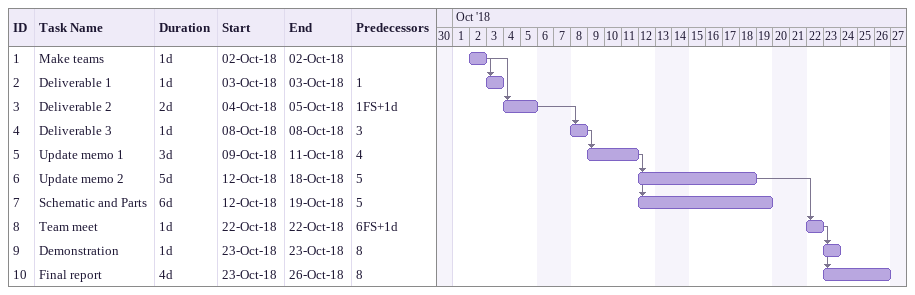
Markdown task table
| ID | Task | Duration | Start | Finish | Predecessors |
|---|---|---|---|---|---|
| 1 | Make teams | 1d | 2018-10-02 | 2018-10-02 |  |
| 2 | Deliverable 1 | 1d | 2018-10-03 | 2018-10-03 | 1 |
| 3 | Deliverable 2 | 2d | 2018-10-04 | 2018-10-05 | 1FS+1d |
| 4 | Deliverable 3 | 1d | 2018-10-08 | 2018-10-08 | 3 |
| 5 | Update memo 1 | 3d | 2018-10-09 | 2018-10-11 | 4 |
| 6 | Update memo 2 | 5d | 2018-10-12 | 2018-10-18 | 5 |
| 7 | Schematic and Parts | 6d | 2018-10-12 | 2018-10-19 | 5 |
| 8 | Team meet | 1d | 2018-10-22 | 2018-10-22 | 6FS+1d |
| 9 | Demonstration | 1d | 2018-10-23 | 2018-10-23 | 8 |
| 10 | Final report | 4d | 2018-10-23 | 2018-10-26 | 8 |
